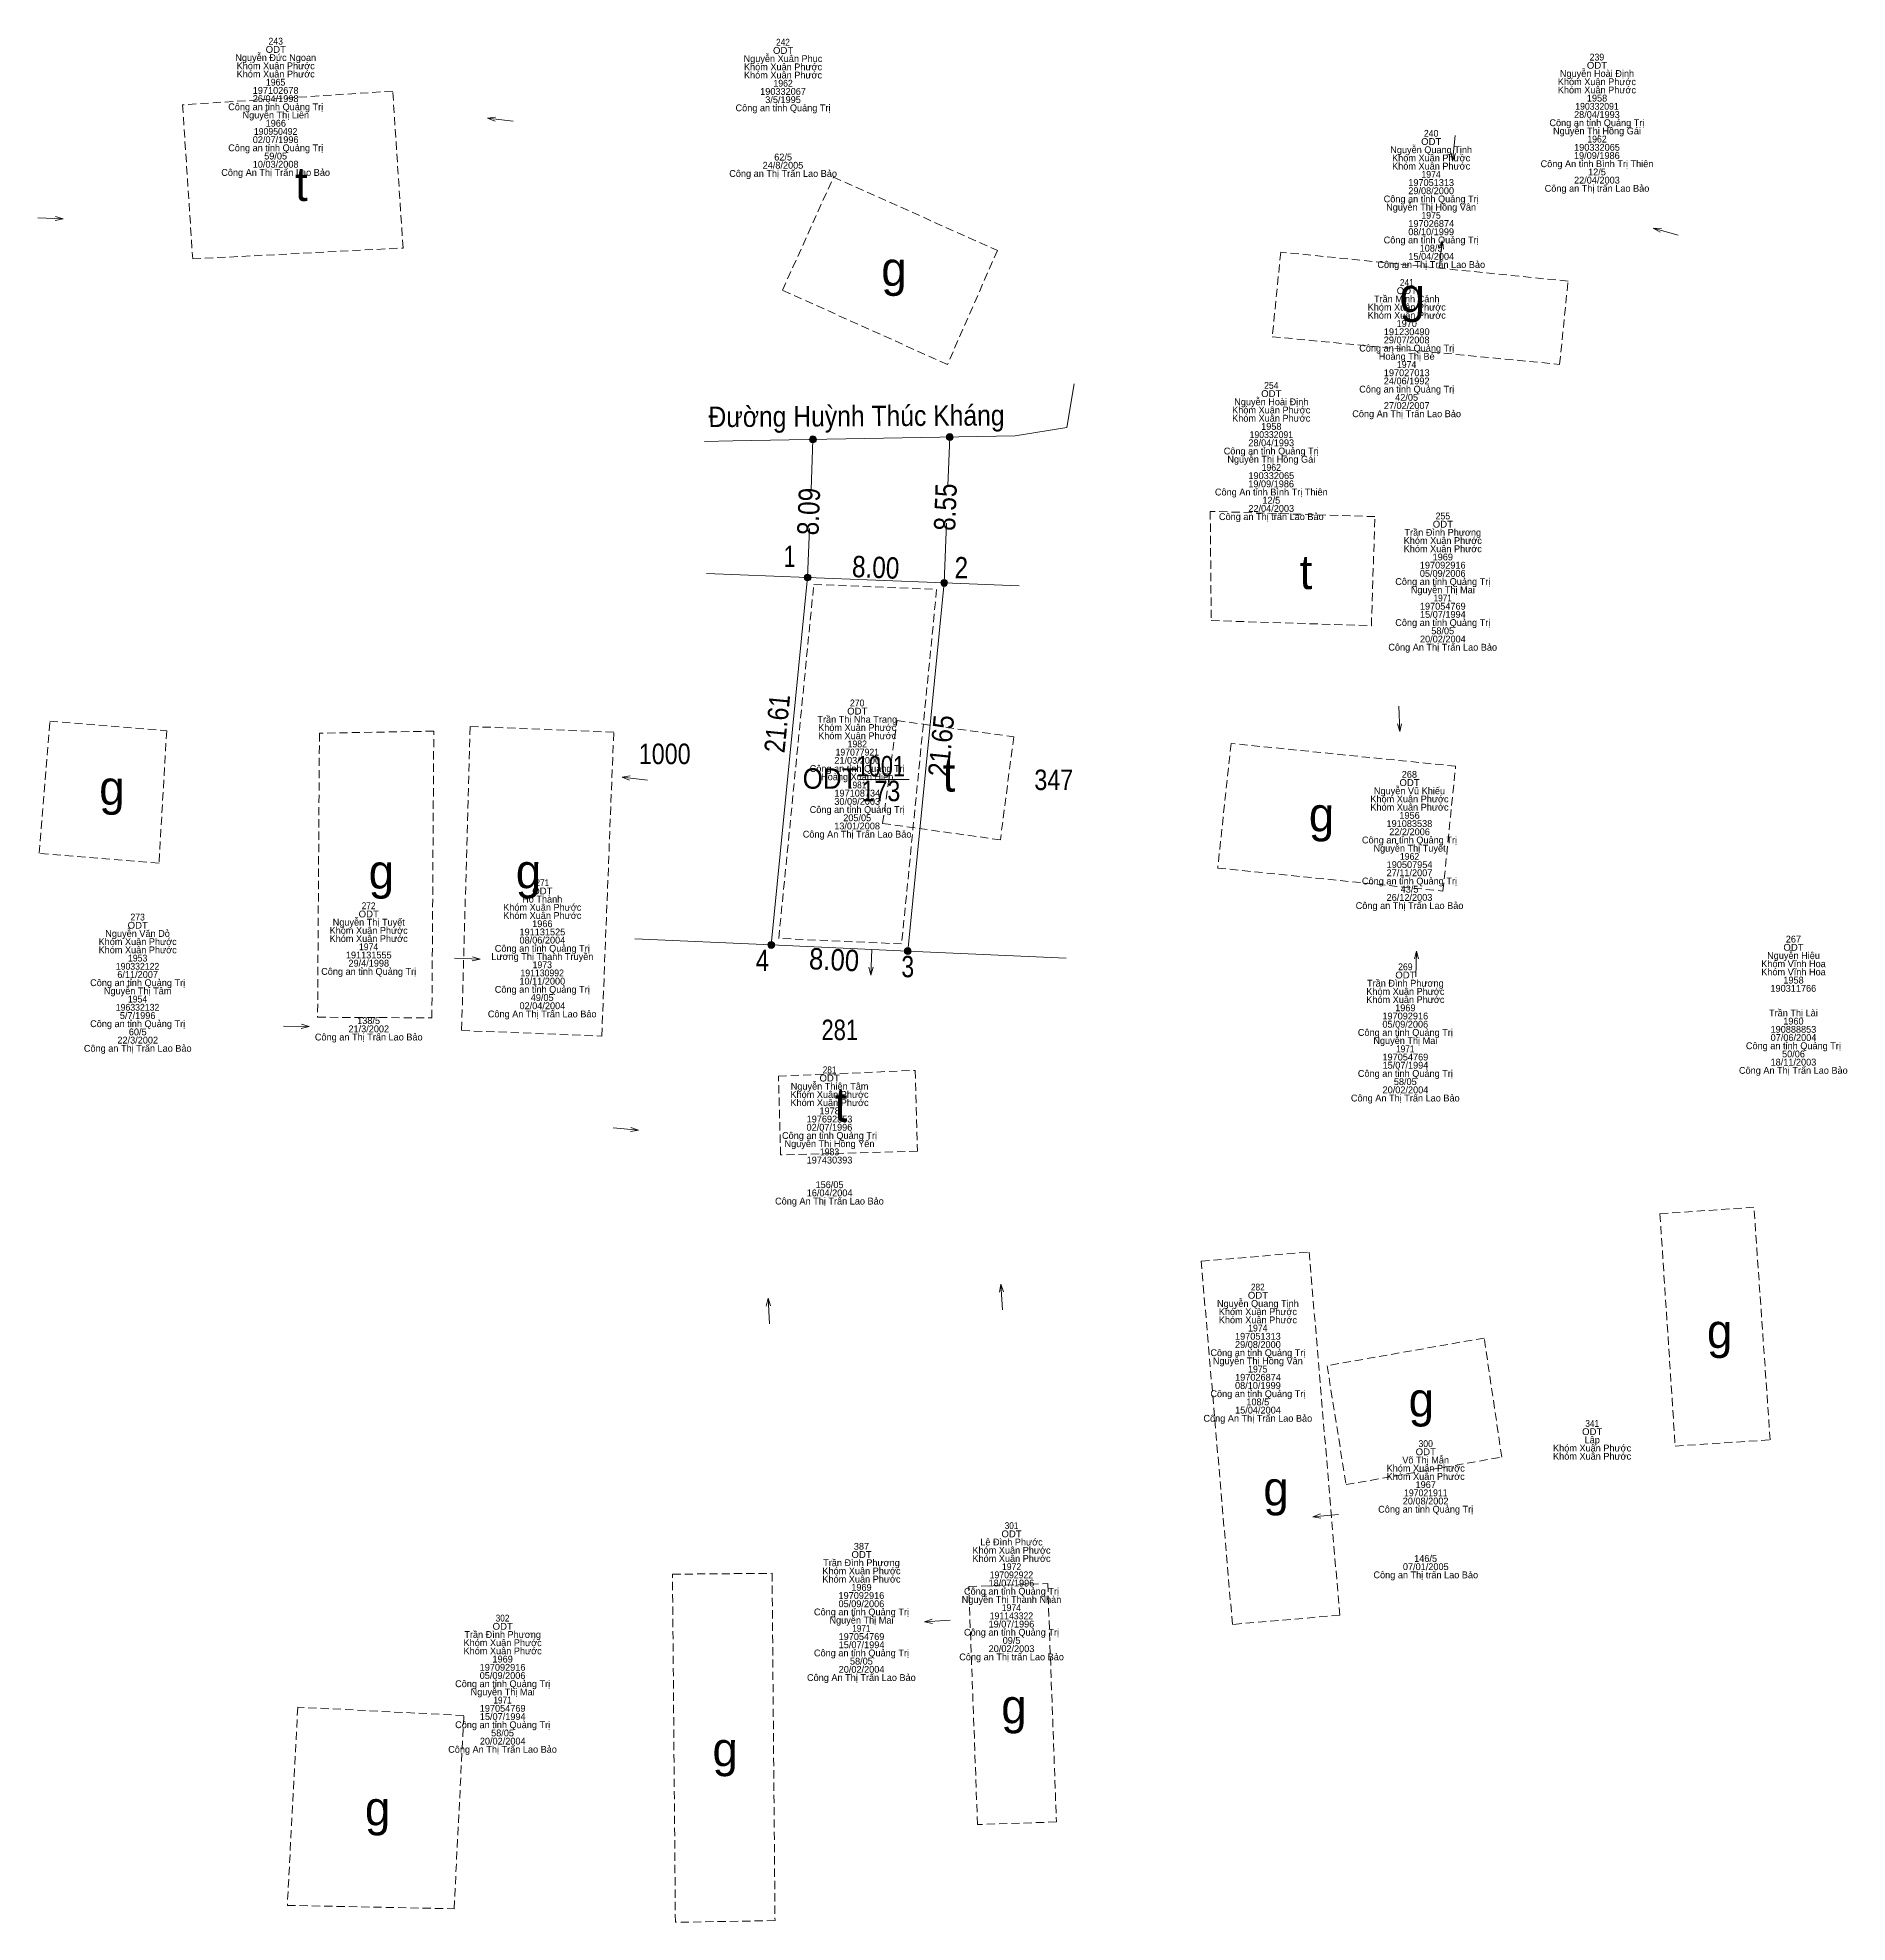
# Model space of a CAD drawing. Header units: metres. Extents: x 537497 to 538007, y 1836993 to 1837512.
# Drawn here: x 537651.5 to 537757.4, y 1837129.4 to 1837239.6 of the extents above; entities that cross this region are included whole.
import ezdxf
from ezdxf.enums import TextEntityAlignment as Align

# ---------------------------------------------------------------- set-up
doc = ezdxf.new("R2010")
doc.units = ezdxf.units.M
doc.header["$LTSCALE"] = 0.16
doc.linetypes.add('MEDIUM_DASHED', pattern=[4.5, 3, -1.5])
for name, color, linetype, lineweight in [('1', 7, 'Continuous', 13), ('10', 7, 'Continuous', 13), ('14', 7, 'MEDIUM_DASHED', 13), ('16', 7, 'Continuous', 13), ('17', 7, 'Continuous', 13), ('23', 7, 'Continuous', 13), ('63', 7, 'Continuous', 13)]:
    doc.layers.add(name, color=color, linetype=linetype, lineweight=lineweight)
doc.layers.add('15', color=7, linetype='Continuous')

msp = doc.modelspace()

# ---------------------------------------------------------------- hatches: boundary and pattern name
at = {"layer": '17'}
for points in [[(537697.03, 1837216.14, 1), (537696.63, 1837216.14, 1)], [(537705.04, 1837216.28, 1), (537704.64, 1837216.28, 1)], [(537696.72, 1837208.06, 1), (537696.32, 1837208.06, 1)], [(537704.71, 1837207.74, 1), (537704.31, 1837207.74, 1)], [(537694.59, 1837186.56, 1), (537694.19, 1837186.56, 1)], [(537702.58, 1837186.2, 1), (537702.18, 1837186.2, 1)]]:
    msp.add_hatch(color=256, dxfattribs=at).paths.add_polyline_path(points)

# ---------------------------------------------------------------- linework, layer by layer
at = {"layer": '1'}
for p, q in [((537690.61, 1837208.29), (537696.52, 1837208.06)), ((537704.51, 1837207.74), (537696.52, 1837208.06)), ((537708.9, 1837207.57), (537704.51, 1837207.74)), ((537699.53, 1837196.24), (537702.47, 1837196.24)), ((537694.39, 1837186.56), (537702.38, 1837186.2))]:
    msp.add_line(p, q, dxfattribs=at)
msp.add_lwpolyline([(537686.4, 1837186.92), (537694.39, 1837186.56), (537696.52, 1837208.06)], dxfattribs=at)
msp.add_lwpolyline([(537696.52, 1837208.06), (537704.51, 1837207.74), (537702.38, 1837186.2), (537694.39, 1837186.56)], close=True, dxfattribs=at)
at = {"layer": '1', "linetype": 'MEDIUM_DASHED'}
msp.add_lwpolyline([(537696.88, 1837207.65), (537704.07, 1837207.36), (537702.02, 1837186.62), (537694.83, 1837186.94)], close=True, dxfattribs=at)
at = {"layer": '10'}
msp.add_line((537711.64, 1837185.79), (537702.38, 1837186.2), dxfattribs=at)
msp.add_lwpolyline([(537712.12, 1837219.4), (537711.68, 1837216.84), (537708.67, 1837216.35), (537692.14, 1837216.05)], dxfattribs=at)
at = {"layer": '14'}
for points in [[(537659.94, 1837235.72), (537660.53, 1837226.7), (537672.84, 1837227.34), (537672.24, 1837236.52)], [(537698.03, 1837231.48), (537707.63, 1837227.2), (537704.7, 1837220.52), (537695.05, 1837224.87)], [(537724.21, 1837227.1), (537723.71, 1837222.15), (537740.53, 1837220.53), (537741.02, 1837225.4)], [(537729.72, 1837211.62), (537720.08, 1837211.93), (537720.14, 1837205.54), (537729.51, 1837205.24)], [(537652.17, 1837199.65), (537659.01, 1837199.09), (537658.56, 1837191.35), (537651.54, 1837191.92)], [(537674.64, 1837199.07), (537667.95, 1837198.95), (537667.84, 1837182.33), (537674.53, 1837182.29)], [(537685.17, 1837199.01), (537676.77, 1837199.34), (537676.27, 1837181.55), (537684.47, 1837181.23)], [(537701.75, 1837199.69), (537708.58, 1837198.74), (537707.8, 1837192.71), (537700.91, 1837193.67)], [(537721.3, 1837198.35), (537720.52, 1837191.06), (537733.7, 1837189.71), (537734.44, 1837197.02)], [(537694.81, 1837178.88), (537702.82, 1837179.22), (537702.95, 1837174.49), (537694.94, 1837174.27)], [(537746.4, 1837170.83), (537747.29, 1837157.24), (537752.85, 1837157.6), (537751.9, 1837171.21)], [(537725.87, 1837168.59), (537727.66, 1837147.34), (537721.38, 1837146.8), (537719.55, 1837168.05)], [(537726.92, 1837161.94), (537728.03, 1837154.98), (537737.14, 1837156.59), (537736.11, 1837163.56)], [(537694.44, 1837149.79), (537694.61, 1837129.47), (537688.78, 1837129.37), (537688.61, 1837149.74)], [(537710.57, 1837149.19), (537711.08, 1837135.24), (537706.46, 1837135.09), (537705.95, 1837149.02)], [(537666.68, 1837141.96), (537666.07, 1837130.36), (537675.83, 1837130.16), (537676.4, 1837141.47)]]:
    msp.add_lwpolyline(points, close=True, dxfattribs=at)
at = {"layer": '16'}
for p, q in [((537677.79, 1837234.93), (537678.26, 1837235)), ((537734.26, 1837232.43), (537734.19, 1837232.9)), ((537652.96, 1837229.05), (537652.49, 1837228.94)), ((537746.01, 1837228.5), (537746.49, 1837228.49)), ((537733.65, 1837227.75), (537733.73, 1837227.28)), ((537731.18, 1837199.04), (537731.04, 1837199.5)), ((537685.66, 1837196.38), (537686.13, 1837196.45)), ((537677.35, 1837185.73), (537676.88, 1837185.63)), ((537732.16, 1837186.2), (537732.27, 1837185.74)), ((537700.21, 1837184.8), (537700.11, 1837185.26)), ((537667.34, 1837181.79), (537666.88, 1837181.67)), ((537686.62, 1837175.72), (537686.15, 1837175.64)), ((537707.83, 1837166.71), (537707.98, 1837166.26)), ((537694.2, 1837165.89), (537694.35, 1837165.44)), ((537726.08, 1837153.1), (537726.53, 1837153.27)), ((537703.36, 1837146.96), (537703.81, 1837147.1))]:
    msp.add_line(p, q, dxfattribs=at)
for points in [[(537679.28, 1837234.76), (537677.79, 1837234.93), (537678.23, 1837234.76)], [(537734.42, 1837233.92), (537734.26, 1837232.43), (537734.43, 1837232.87)], [(537651.46, 1837229.11), (537652.96, 1837229.05), (537652.51, 1837229.19)], [(537747.46, 1837228.1), (537746.01, 1837228.5), (537746.41, 1837228.26)], [(537733.5, 1837226.26), (537733.65, 1837227.75), (537733.48, 1837227.31)], [(537731.11, 1837200.54), (537731.18, 1837199.04), (537731.28, 1837199.5)], [(537687.15, 1837196.21), (537685.66, 1837196.38), (537686.1, 1837196.2)], [(537675.85, 1837185.79), (537677.35, 1837185.73), (537676.9, 1837185.87)], [(537700.28, 1837186.3), (537700.21, 1837184.8), (537700.35, 1837185.25)], [(537732.12, 1837184.7), (537732.16, 1837186.2), (537732.03, 1837185.75)], [(537665.84, 1837181.81), (537667.34, 1837181.79), (537666.89, 1837181.92)], [(537685.13, 1837175.85), (537686.62, 1837175.72), (537686.18, 1837175.88)], [(537707.92, 1837165.21), (537707.83, 1837166.71), (537707.74, 1837166.25)], [(537694.29, 1837164.39), (537694.2, 1837165.89), (537694.1, 1837165.43)], [(537727.58, 1837153.24), (537726.08, 1837153.1), (537726.55, 1837153.02)], [(537704.86, 1837147.04), (537703.36, 1837146.96), (537703.82, 1837146.86)]]:
    msp.add_lwpolyline(points, dxfattribs=at)
at = {"layer": '17'}
for p, q in [((537704.84, 1837216.28), (537704.73, 1837213.42)), ((537690.48, 1837216.02), (537692.14, 1837216.05)), ((537696.83, 1837216.14), (537696.72, 1837213.18)), ((537696.63, 1837210.92), (537696.52, 1837208.06)), ((537704.65, 1837211.24), (537704.51, 1837207.74)), ((537704.51, 1837207.74), (537702.38, 1837186.2))]:
    msp.add_line(p, q, dxfattribs=at)
for centre in [(537696.83, 1837216.14), (537704.84, 1837216.28), (537696.52, 1837208.06), (537704.51, 1837207.74), (537694.39, 1837186.56), (537702.38, 1837186.2)]:
    msp.add_circle(centre, 0.2, dxfattribs=at)
at = {"layer": '23'}
msp.add_line((537711.68, 1837216.84), (537708.67, 1837216.35), dxfattribs=at)

# ---------------------------------------------------------------- texts
at = {"layer": '1'}
for s, rotation, width, p in [('Đường Huỳnh Thúc Kháng', 0.32, 0.9, (537699.382, 1837216.908)), ('21.61', 84.342, 0.85, (537695.331, 1837199.461)), ('21.65', 84.342, 0.9, (537704.925, 1837198.151))]:
    msp.add_text(s, height=1.2, rotation=rotation, dxfattribs=dict(at, width=width)).set_placement(p, align=Align.CENTER)
for s, width, p in [('1000', 0.85, (537688.155, 1837197.14)), ('1001', 0.8, (537700.8, 1837196.42)), ('ODT', 0.95, (537697.835, 1837195.7)), ('347', 0.85, (537710.925, 1837195.62)), ('173', 0.85, (537700.805, 1837194.97)), ('281', 0.8, (537698.4, 1837180.99))]:
    msp.add_text(s, height=1.2, dxfattribs=dict(at, width=width)).set_placement(p, align=Align.CENTER)
at = {"layer": '15'}
for s, width, p in [('243', 0.95, (537665.39, 1837239.24)), ('242', 0.9, (537695.075, 1837239.18)), ('ODT', 1.05, (537665.395, 1837238.76)), ('ODT', 1.05, (537695.085, 1837238.7)), ('239', 0.95, (537742.71, 1837238.31)), ('1965', 0.95, (537665.385, 1837236.84)), ('ODT', 1.05, (537742.715, 1837237.83)), ('1962', 0.95, (537695.085, 1837236.78)), ('190332091', 0.95, (537742.715, 1837235.43)), ('190950492', 0.95, (537665.385, 1837233.96)), ('240', 0.95, (537733.01, 1837233.85)), ('1962', 0.95, (537742.715, 1837233.51)), ('ODT', 1.05, (537733.015, 1837233.37)), ('1974', 0.95, (537733.005, 1837231.45)), ('1975', 0.95, (537733.005, 1837229.05)), ('241', 0.9, (537731.585, 1837225.12)), ('ODT', 1.05, (537731.585, 1837224.64)), ('1974', 0.95, (537731.575, 1837220.32)), ('ODT', 1.05, (537723.655, 1837218.62)), ('254', 0.95, (537723.655, 1837219.1)), ('190332091', 0.95, (537723.655, 1837216.22)), ('1962', 0.95, (537723.655, 1837214.3)), ('255', 0.95, (537733.695, 1837211.46)), ('ODT', 1.05, (537733.695, 1837210.98)), ('1971', 0.9, (537733.685, 1837206.66)), ('270', 0.95, (537699.42, 1837200.52)), ('ODT', 1.05, (537699.425, 1837200.04)), ('197077921', 0.95, (537699.425, 1837197.64)), ('1982', 0.95, (537699.425, 1837198.12)), ('1981', 0.9, (537699.415, 1837195.72)), ('ODT', 1.05, (537731.745, 1837195.86)), ('1962', 0.95, (537731.745, 1837191.54)), ('ODT', 1.05, (537680.995, 1837189.52)), ('271', 0.9, (537680.995, 1837190)), ('272', 0.9, (537670.825, 1837188.65)), ('ODT', 1.05, (537657.315, 1837187.51)), ('273', 0.95, (537657.31, 1837187.99)), ('ODT', 1.05, (537670.835, 1837188.17)), ('1974', 0.95, (537670.825, 1837186.25)), ('ODT', 1.05, (537754.215, 1837186.22)), ('190332122', 0.95, (537657.305, 1837185.11)), ('1953', 0.95, (537657.31, 1837185.59)), ('1973', 0.95, (537680.99, 1837185.2)), ('269', 0.95, (537731.5, 1837185.08)), ('191130992', 0.95, (537680.985, 1837184.72)), ('ODT', 1.05, (537731.505, 1837184.6)), ('1954', 0.95, (537657.305, 1837183.19)), ('196332132', 0.95, (537657.305, 1837182.71)), ('1971', 0.9, (537731.495, 1837180.28)), ('ODT', 1.05, (537697.805, 1837178.57)), ('281', 0.9, (537697.805, 1837179.05)), ('1983', 0.95, (537697.8, 1837174.25)), ('282', 0.9, (537722.865, 1837166.34)), ('ODT', 1.05, (537722.875, 1837165.86)), ('1974', 0.95, (537722.865, 1837163.94)), ('1975', 0.95, (537722.865, 1837161.54)), ('ODT', 1.05, (537742.435, 1837157.88)), ('341', 0.9, (537742.435, 1837158.36)), ('ODT', 1.05, (537732.695, 1837156.7)), ('300', 0.95, (537732.69, 1837157.18)), ('197021911', 0.95, (537732.695, 1837154.3)), ('301', 0.9, (537708.455, 1837152.38)), ('ODT', 1.05, (537708.455, 1837151.9)), ('ODT', 1.05, (537699.675, 1837150.69)), ('1972', 0.95, (537708.455, 1837149.98)), ('197092922', 0.95, (537708.445, 1837149.5)), ('1974', 0.95, (537708.445, 1837147.58)), ('ODT', 1.05, (537678.675, 1837146.49)), ('302', 0.9, (537678.665, 1837146.97)), ('191143322', 0.95, (537708.445, 1837147.1)), ('1971', 0.9, (537699.665, 1837146.37)), ('1971', 0.9, (537678.665, 1837142.17))]:
    msp.add_text(s, height=0.4, dxfattribs=dict(at, width=width)).set_placement(p, align=Align.CENTER)
for s, p in [('Nguyễn Đức Ngoan', (537665.39, 1837238.28)), ('Nguyễn Xuân Phục', (537695.075, 1837238.22)), ('Khóm Xuân Phước', (537665.39, 1837237.8)), ('Khóm Xuân Phước', (537665.39, 1837237.32)), ('Khóm Xuân Phước', (537695.08, 1837237.74)), ('Khóm Xuân Phước', (537695.08, 1837237.26)), ('Khóm Xuân Phước', (537742.71, 1837236.87)), ('Nguyễn Hoài Định', (537742.715, 1837237.35)), ('26/04/1998', (537665.385, 1837235.88)), ('197102678', (537665.385, 1837236.36)), ('190332067', (537695.08, 1837236.3)), ('3/5/1995', (537695.08, 1837235.82)), ('Khóm Xuân Phước', (537742.71, 1837236.39)), ('1958', (537742.715, 1837235.91)), ('Công an tỉnh Quảng Trị', (537665.39, 1837235.4)), ('Nguyễn Thị Liên', (537665.395, 1837234.92)), ('Công an tỉnh Quảng Trị', (537695.08, 1837235.34)), ('28/04/1993', (537742.71, 1837234.95)), ('1966', (537665.395, 1837234.44)), ('Công an tỉnh Quảng Trị', (537742.71, 1837234.47)), ('Nguyễn Thị Hồng Gái', (537742.715, 1837233.99)), ('Công an tỉnh Quảng Trị', (537665.39, 1837233)), ('02/07/1996', (537665.385, 1837233.48)), ('59/05', (537665.385, 1837232.52)), ('62/5', (537695.085, 1837232.46)), ('Nguyễn Quang Tịnh', (537733.01, 1837232.89)), ('Khóm Xuân Phước', (537733.01, 1837232.41)), ('19/09/1986', (537742.705, 1837232.55)), ('190332065', (537742.715, 1837233.03)), ('Công An Thị Trấn Lao Bảo', (537665.385, 1837231.56)), ('10/03/2008', (537665.385, 1837232.04)), ('Công an Thị Trấn Lao Bảo', (537695.085, 1837231.5)), ('24/8/2005', (537695.075, 1837231.98)), ('Khóm Xuân Phước', (537733.01, 1837231.93)), ('Công An tỉnh Bình Trị Thiên', (537742.715, 1837232.07)), ('12/5', (537742.715, 1837231.59)), ('29/08/2000', (537733.01, 1837230.49)), ('197051313', (537733.01, 1837230.97)), ('Công an Thị trấn Lao Bảo', (537742.715, 1837230.63)), ('22/04/2003', (537742.71, 1837231.11)), ('Công an tỉnh Quảng Trị', (537733.01, 1837230.01)), ('Nguyễn Thị Hồng Vân', (537733.005, 1837229.53)), ('08/10/1999', (537733.01, 1837228.09)), ('197026874', (537733.015, 1837228.57)), ('Công an tỉnh Quảng Trị', (537733.01, 1837227.61)), ('108/5', (537733.005, 1837227.13)), ('Công an Thị Trấn Lao Bảo', (537733.015, 1837226.17)), ('15/04/2004', (537733.015, 1837226.65)), ('Khóm Xuân Phước', (537731.58, 1837223.68)), ('Trần Minh Cảnh', (537731.58, 1837224.16)), ('Khóm Xuân Phước', (537731.58, 1837223.2)), ('1970', (537731.58, 1837222.72)), ('29/07/2008', (537731.575, 1837221.76)), ('191230490', (537731.58, 1837222.24)), ('Công an tỉnh Quảng Trị', (537731.58, 1837221.28)), ('Hoàng Thị Bé', (537731.58, 1837220.8)), ('24/06/1992', (537731.575, 1837219.36)), ('197027013', (537731.58, 1837219.84)), ('Nguyễn Hoài Định', (537723.655, 1837218.14)), ('Công an tỉnh Quảng Trị', (537731.58, 1837218.88)), ('42/05', (537731.575, 1837218.4)), ('Khóm Xuân Phước', (537723.65, 1837217.66)), ('Khóm Xuân Phước', (537723.65, 1837217.18)), ('Công An Thị Trấn Lao Bảo', (537731.575, 1837217.44)), ('27/02/2007', (537731.58, 1837217.92)), ('1958', (537723.655, 1837216.7)), ('Công an tỉnh Quảng Trị', (537723.65, 1837215.26)), ('Nguyễn Thị Hồng Gái', (537723.655, 1837214.78)), ('28/04/1993', (537723.65, 1837215.74)), ('190332065', (537723.655, 1837213.82)), ('Công An tỉnh Bình Trị Thiên', (537723.655, 1837212.86)), ('19/09/1986', (537723.645, 1837213.34)), ('Công an Thị trấn Lao Bảo', (537723.655, 1837211.42)), ('22/04/2003', (537723.65, 1837211.9)), ('12/5', (537723.655, 1837212.38)), ('Trần Đình Phương', (537733.69, 1837210.5)), ('Khóm Xuân Phước', (537733.69, 1837210.02)), ('Khóm Xuân Phước', (537733.69, 1837209.54)), ('197092916', (537733.685, 1837208.58)), ('1969', (537733.69, 1837209.06)), ('Công an tỉnh Quảng Trị', (537733.69, 1837207.62)), ('Nguyễn Thị Mai', (537733.69, 1837207.14)), ('05/09/2006', (537733.685, 1837208.1)), ('197054769', (537733.69, 1837206.18)), ('Công an tỉnh Quảng Trị', (537733.69, 1837205.22)), ('15/07/1994', (537733.695, 1837205.7)), ('Công An Thị Trấn Lao Bảo', (537733.685, 1837203.78)), ('20/02/2004', (537733.695, 1837204.26)), ('58/05', (537733.685, 1837204.74)), ('Trần Thị Nha Trang', (537699.425, 1837199.56)), ('Khóm Xuân Phước', (537699.42, 1837199.08)), ('Khóm Xuân Phước', (537699.42, 1837198.6)), ('21/03/2000', (537699.42, 1837197.16)), ('Công an tỉnh Quảng Trị', (537699.42, 1837196.68)), ('Hoàng Xuân Hiệp', (537699.42, 1837196.2)), ('268', (537731.735, 1837196.34)), ('197108734', (537699.425, 1837195.24)), ('Khóm Xuân Phước', (537731.74, 1837194.9)), ('Nguyễn Vũ Khiếu', (537731.74, 1837195.38)), ('Công an tỉnh Quảng Trị', (537699.42, 1837194.28)), ('30/09/2003', (537699.42, 1837194.76)), ('205/05', (537699.42, 1837193.8)), ('Khóm Xuân Phước', (537731.74, 1837194.42)), ('1956', (537731.745, 1837193.94)), ('Công An Thị Trấn Lao Bảo', (537699.415, 1837192.84)), ('13/01/2008', (537699.415, 1837193.32)), ('191083538', (537731.735, 1837193.46)), ('22/2/2006', (537731.745, 1837192.98)), ('Công an tỉnh Quảng Trị', (537731.74, 1837192.5)), ('Nguyễn Thị Tuyết', (537731.745, 1837192.02)), ('27/11/2007', (537731.74, 1837190.58)), ('190507954', (537731.745, 1837191.06)), ('Công an tỉnh Quảng Trị', (537731.74, 1837190.1)), ('43/5', (537731.745, 1837189.62)), ('Khóm Xuân Phước', (537680.99, 1837188.56)), ('Hồ Thành', (537680.985, 1837189.04)), ('Công an Thị Trấn Lao Bảo', (537731.745, 1837188.66)), ('26/12/2003', (537731.74, 1837189.14)), ('Khóm Xuân Phước', (537670.83, 1837187.21)), ('Nguyễn Thị Tuyết', (537670.835, 1837187.69)), ('Khóm Xuân Phước', (537680.99, 1837188.08)), ('1966', (537680.995, 1837187.6)), ('Khóm Xuân Phước', (537657.31, 1837186.55)), ('Khóm Xuân Phước', (537657.31, 1837186.07)), ('Nguyễn Văn Dỏ', (537657.305, 1837187.03)), ('Khóm Xuân Phước', (537670.83, 1837186.73)), ('Công an tỉnh Quảng Trị', (537680.99, 1837186.16)), ('08/06/2004', (537680.995, 1837186.64)), ('191131525', (537680.995, 1837187.12)), ('267', (537754.21, 1837186.7)), ('191131555', (537670.835, 1837185.77)), ('29/4/1998', (537670.835, 1837185.29)), ('Lương Thị Thanh Truyền', (537680.995, 1837185.68)), ('Khóm Vĩnh Hoa', (537754.215, 1837185.26)), ('Nguyễn Hiệu', (537754.215, 1837185.74)), ('Công an tỉnh Quảng Trị', (537657.31, 1837184.15)), ('6/11/2007', (537657.31, 1837184.63)), ('Công an tỉnh Quảng Trị', (537670.83, 1837184.81)), ('10/11/2000', (537680.99, 1837184.24)), ('Trần Đình Phương', (537731.5, 1837184.12)), ('Khóm Vĩnh Hoa', (537754.215, 1837184.78)), ('1958', (537754.215, 1837184.3)), ('Nguyễn Thị Tâm', (537657.31, 1837183.67)), ('Công an tỉnh Quảng Trị', (537680.99, 1837183.76)), ('02/04/2004', (537680.995, 1837182.8)), ('49/05', (537680.985, 1837183.28)), ('Khóm Xuân Phước', (537731.5, 1837183.64)), ('Khóm Xuân Phước', (537731.5, 1837183.16)), ('190311766', (537754.205, 1837183.82)), ('Công an tỉnh Quảng Trị', (537657.31, 1837181.75)), ('5/7/1996', (537657.31, 1837182.23)), ('138/5', (537670.825, 1837181.93)), ('Công An Thị Trấn Lao Bảo', (537680.985, 1837182.32)), ('05/09/2006', (537731.495, 1837181.72)), ('197092916', (537731.495, 1837182.2)), ('1969', (537731.5, 1837182.68)), ('Trần Thị Lài', (537754.21, 1837182.38)), ('1960', (537754.21, 1837181.9)), ('22/3/2002', (537657.315, 1837180.79)), ('60/5', (537657.315, 1837181.27)), ('Công an Thị Trấn Lao Bảo', (537670.835, 1837180.97)), ('21/3/2002', (537670.835, 1837181.45)), ('Công an tỉnh Quảng Trị', (537731.5, 1837181.24)), ('Nguyễn Thị Mai', (537731.5, 1837180.76)), ('07/06/2004', (537754.215, 1837180.94)), ('190888853', (537754.21, 1837181.42)), ('Công an Thị Trấn Lao Bảo', (537657.315, 1837180.31)), ('197054769', (537731.5, 1837179.8)), ('Công an tỉnh Quảng Trị', (537754.21, 1837180.46)), ('18/11/2003', (537754.21, 1837179.5)), ('50/06', (537754.215, 1837179.98)), ('Công an tỉnh Quảng Trị', (537731.5, 1837178.84)), ('15/07/1994', (537731.505, 1837179.32)), ('58/05', (537731.495, 1837178.36)), ('Công An Thị Trấn Lao Bảo', (537754.205, 1837179.02)), ('Khóm Xuân Phước', (537697.8, 1837177.61)), ('Nguyễn Thiện Tâm', (537697.805, 1837178.09)), ('Công An Thị Trấn Lao Bảo', (537731.495, 1837177.4)), ('20/02/2004', (537731.505, 1837177.88)), ('Khóm Xuân Phước', (537697.8, 1837177.13)), ('197692853', (537697.8, 1837176.17)), ('1978', (537697.805, 1837176.65)), ('Công an tỉnh Quảng Trị', (537697.8, 1837175.21)), ('02/07/1996', (537697.795, 1837175.69)), ('Nguyễn Thị Hồng Yến', (537697.8, 1837174.73)), ('197430393', (537697.8, 1837173.77)), ('16/04/2004', (537697.805, 1837171.85)), ('156/05', (537697.8, 1837172.33)), ('Công An Thị Trấn Lao Bảo', (537697.795, 1837171.37)), ('Nguyễn Quang Tịnh', (537722.87, 1837165.38)), ('Khóm Xuân Phước', (537722.87, 1837164.9)), ('Khóm Xuân Phước', (537722.87, 1837164.42)), ('29/08/2000', (537722.87, 1837162.98)), ('197051313', (537722.87, 1837163.46)), ('Công an tỉnh Quảng Trị', (537722.87, 1837162.5)), ('Nguyễn Thị Hồng Vân', (537722.865, 1837162.02)), ('197026874', (537722.875, 1837161.06)), ('Công an tỉnh Quảng Trị', (537722.87, 1837160.1)), ('08/10/1999', (537722.87, 1837160.58)), ('108/5', (537722.865, 1837159.62)), ('Công An Thị Trấn Lao Bảo', (537722.865, 1837158.66)), ('15/04/2004', (537722.875, 1837159.14)), ('Lập', (537742.435, 1837157.4)), ('Võ Thị Mẫn', (537732.69, 1837156.22)), ('Khóm Xuân Phước', (537742.43, 1837156.92)), ('Khóm Xuân Phước', (537742.43, 1837156.44)), ('Khóm Xuân Phước', (537732.69, 1837155.74)), ('Khóm Xuân Phước', (537732.69, 1837155.26)), ('1967', (537732.69, 1837154.78)), ('Công an tỉnh Quảng Trị', (537732.69, 1837153.34)), ('20/08/2002', (537732.685, 1837153.82)), ('387', (537699.67, 1837151.17)), ('Khóm Xuân Phước', (537708.45, 1837150.94)), ('Lê Đình Phước', (537708.45, 1837151.42)), ('Khóm Xuân Phước', (537699.67, 1837149.73)), ('Trần Đình Phương', (537699.67, 1837150.21)), ('Khóm Xuân Phước', (537708.45, 1837150.46)), ('07/01/2005', (537732.695, 1837149.98)), ('146/5', (537732.685, 1837150.46)), ('Khóm Xuân Phước', (537699.67, 1837149.25)), ('1969', (537699.67, 1837148.77)), ('18/07/1996', (537708.445, 1837149.02)), ('Công an Thị trấn Lao Bảo', (537732.695, 1837149.5)), ('05/09/2006', (537699.665, 1837147.81)), ('197092916', (537699.665, 1837148.29)), ('Nguyễn Thị Thanh Nhàn', (537708.45, 1837148.06)), ('Công an tỉnh Quảng Trị', (537708.45, 1837148.54)), ('Công an tỉnh Quảng Trị', (537699.67, 1837147.33)), ('Nguyễn Thị Mai', (537699.67, 1837146.85)), ('19/07/1996', (537708.445, 1837146.62)), ('Khóm Xuân Phước', (537678.67, 1837145.53)), ('Trần Đình Phương', (537678.67, 1837146.01)), ('197054769', (537699.67, 1837145.89)), ('15/07/1994', (537699.675, 1837145.41)), ('Công an tỉnh Quảng Trị', (537708.45, 1837146.14)), ('09/5', (537708.455, 1837145.66)), ('Khóm Xuân Phước', (537678.67, 1837145.05)), ('1969', (537678.67, 1837144.57)), ('Công an tỉnh Quảng Trị', (537699.67, 1837144.93)), ('58/05', (537699.665, 1837144.45)), ('Công an Thị trấn Lao Bảo', (537708.455, 1837144.7)), ('20/02/2003', (537708.45, 1837145.18)), ('Công an tỉnh Quảng Trị', (537678.67, 1837143.13)), ('05/09/2006', (537678.665, 1837143.61)), ('197092916', (537678.665, 1837144.09)), ('Công An Thị Trấn Lao Bảo', (537699.665, 1837143.49)), ('20/02/2004', (537699.675, 1837143.97)), ('Nguyễn Thị Mai', (537678.67, 1837142.65)), ('197054769', (537678.67, 1837141.69)), ('15/07/1994', (537678.675, 1837141.21)), ('Công an tỉnh Quảng Trị', (537678.67, 1837140.73)), ('20/02/2004', (537678.675, 1837139.77)), ('58/05', (537678.665, 1837140.25)), ('Công An Thị Trấn Lao Bảo', (537678.665, 1837139.29))]:
    msp.add_text(s, height=0.4, dxfattribs=at).set_placement(p, align=Align.CENTER)
at = {"layer": '16'}
for s, p in [('t', (537666.52, 1837230.09)), ('g', (537700.83, 1837225.12)), ('g', (537731.16, 1837223.59)), ('t', (537725.31, 1837207.38)), ('t', (537704.42, 1837195.53)), ('g', (537655.06, 1837194.76)), ('g', (537725.85, 1837193.2)), ('g', (537670.83, 1837189.85)), ('g', (537679.44, 1837189.87)), ('t', (537698.1, 1837176.22)), ('g', (537749.15, 1837162.97)), ('g', (537731.69, 1837158.96)), ('g', (537723.19, 1837153.76)), ('g', (537707.85, 1837141.01)), ('g', (537690.95, 1837138.5)), ('g', (537670.61, 1837135.04))]:
    msp.add_text(s, height=2, dxfattribs=at).set_placement(p)
at = {"layer": '17', "width": 0.85}
for s, rotation, p in [('8.09', 87.803, (537697.204, 1837211.896)), ('8.55', 87.787, (537705.204, 1837212.156))]:
    msp.add_text(s, height=1.25, rotation=rotation, dxfattribs=at).set_placement(p, align=Align.CENTER)
at = {"layer": '63'}
for s, width, p in [(' 1', 0.75, (537695.81, 1837208.68)), (' 2', 0.85, (537705.91, 1837208.01)), (' 4', 0.85, (537694.27, 1837185.03)), (' 3', 0.8, (537702.75, 1837184.67))]:
    msp.add_text(s, height=1.25, dxfattribs=dict(at, width=width)).set_placement(p, align=Align.RIGHT)
for rotation, width, p in [(357.707, 0.85, (537700.48, 1837208.033)), (357.42, 0.9, (537698.042, 1837185.076))]:
    msp.add_text('8.00', height=1.25, rotation=rotation, dxfattribs=dict(at, width=width)).set_placement(p, align=Align.CENTER)

doc.saveas('drawing.dxf')
